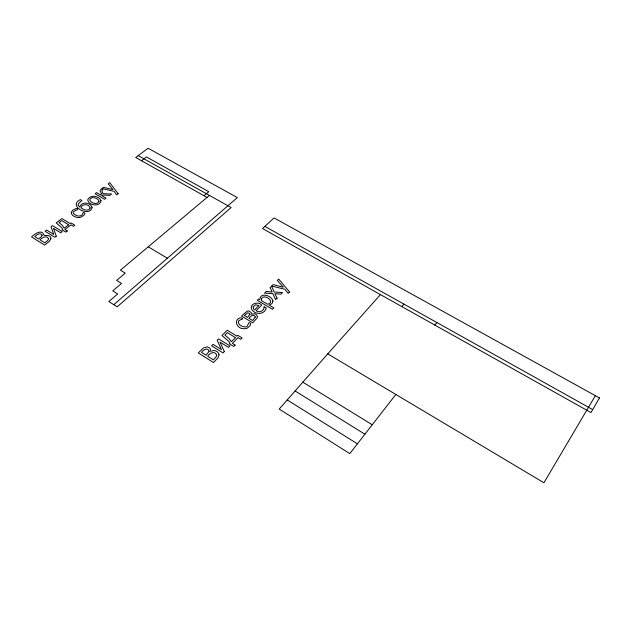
<?xml version="1.0" encoding="UTF-8"?>
<svg xmlns="http://www.w3.org/2000/svg" width="631" height="631" viewBox="0 0 631 631"><rect width="100%" height="100%" fill="white"/><g stroke="black" fill="none" stroke-linecap="round" stroke-linejoin="round"><path stroke-width="0.95" d="M595.356 395.669L543.938 482.762L327.749 353.857L279.202 409.069L349.795 453.618L395.842 394.454M434.862 325.091L436.889 322.536M401.813 306.571L403.903 304.095M327.749 353.857L380.43 294.598M113.777 304.686L237.343 197.606L148.111 148.238L135.72 157.482L207.023 197.432M209.437 195.413L120.426 270.163L125.246 273.128L116.632 280.416L121.499 283.429L112.768 290.883L117.681 293.951L108.824 301.563L117.177 306.832L231.135 207.544L138.221 155.612M203.963 195.72L208.774 191.698L146.471 156.969L141.494 160.716M264.87 226.395L592.706 409.614M148.23 246.816L167.381 258.237M302.856 382.165L372.251 424.766M295.111 390.975L364.899 434.215M287.223 399.944L357.414 443.83M101.007 200.619C100.132 206.889 89.61 205.848 87.851 200.548A5.182 3.47 -3 0 1 88.64 198.292C92.055 194.687 99.138 196.146 101.007 200.619M101.41 193.63L100.7 195.003L96.567 192.589L95.1 193.685L104.628 199.278L106.087 198.166L101.686 195.586L102.419 195.034L109.778 195.35L111.577 193.977L103.003 193.685L101.883 190.791L102.861 189.686L101.488 188.89L99.95 190.617L101.41 193.63M92.047 207.394C89.996 218.05 67.115 205.903 80.382 199.609L81.856 200.477L78.654 203.49L78.047 204.925L79.798 207.078C81.147 201.344 90.612 202.188 92.047 207.394M264.097 306.879C264.405 311.051 259.144 313.213 256.06 310.728L261.684 305.081C257.953 300.514 247.794 304.615 252.353 310.334C256.083 315.035 264.886 314.451 266.219 308.015L264.097 306.879M253.134 306.8L253.591 308.93L254.624 309.876L258.923 305.562L255.602 304.765L253.134 306.8M272.931 301.168L271.961 303.629L269.2 305.183L273.87 307.944L272.521 309.308L257.33 300.324L258.686 298.976L259.838 299.654C259.806 291.853 272.095 295.442 272.931 301.168M71.319 212.253C71.074 215.479 74.947 217.08 77.597 217.529A5.127 3.47 -4 0 0 81.076 217.111L83.82 215.345L84.996 213.499C82.353 210.431 83.316 215.124 81.02 215.573C79.222 216.48 77.061 215.991 75.42 214.982C67.951 210.667 82.038 210.06 76.446 208.388L73.03 209.957L71.319 212.253M261.51 299.031L261.4 300.577L267.678 304.284C276.102 302.044 263.797 292.784 261.51 299.031M257.416 316.573L257.085 318.056L252.715 322.788L241.515 316.052L247.194 311.13A2.563 1.956 4.4 0 1 249.419 311.186L251.248 312.716L251.375 314.175L254.672 313.741L256.486 314.743L257.416 316.573M42.064 235.3L41.583 236.538L38.538 238.944L34.744 236.578C36.661 235.095 39.721 232.176 41.914 234.906L42.064 235.3M48.587 238.692L47.846 240.379L44.801 242.84L39.982 239.843C41.946 237.682 46.875 234.858 48.587 238.692M219.091 354.835L217.955 357.903L213.499 362.541L198.237 352.942L203.466 347.949L207.268 346.837L210.131 348.32L210.793 351.262L213.862 350.505L215.4 350.757L217.869 352.193L219.091 354.835M238.392 321.794C238.171 324.933 242.028 326.613 244.67 326.882C249.04 328.159 247.399 319.767 250.807 323.695L249.892 325.935L247.297 328.112A5.434 4.188 4.1 0 1 243.684 328.68C236.964 328.972 232.839 319.396 240.837 317.685C246.074 319.672 238.565 318.955 238.392 321.794M216.685 355.403L216.157 356.791L213.349 359.836L207.702 356.286C209.208 352.824 215.818 350.45 216.685 355.403M90.17 208.041C88.6 211.858 83.395 209.729 81.02 207.836C81.998 203.316 89.255 203.908 90.17 208.041M98.996 201.352C97.45 205.249 91.377 203.3 89.894 200.303A2.966 1.98 -3 0 1 90.296 198.868L91.385 198.047A2.942 1.964 -3 0 1 93.451 197.621C95.589 197.953 98.546 198.994 98.996 201.352M50.874 238.802L49.384 241.318L44.572 245.073L31.55 236.956C34.035 234.243 42.04 228.706 43.831 234.874C43.097 236.593 51.679 233.659 50.874 238.802M249.915 314.396L247.455 317.409L244.402 315.571L247.502 312.889L249.008 313.134L249.915 314.396M209.153 351.278L206.014 355.229L201.565 352.429C203.001 349.771 208.033 346.932 209.153 351.278M255.247 317.141L252.581 320.485L248.922 318.284C250.302 316.565 253.055 313.717 255.098 316.328L255.247 317.141M599.45 397.932L590.995 412.571L262.543 228.54L274.051 217.916L599.45 397.932M235.126 345.07L233.778 346.451L229.4 343.761L229.976 343.177L228.816 341.371L221.946 335.511L227.247 330.242L236.925 336.157L237.769 335.298L242.123 337.956L240.782 339.312L238.029 337.624L232.366 343.367L235.126 345.07M289.534 291.94L288.154 293.36L284.936 289.282L271.669 286.056L273.089 284.644L283.319 287.223L277.325 280.432L278.681 279.083L289.534 291.94M224.344 351.546L223.003 352.903L211.598 345.812L213.073 344.345L221.426 349.535L217.182 340.259L218.563 338.886L229.921 345.898L228.469 347.365L219.982 342.12L224.344 351.546M277.072 298.1L275.573 299.622L272.829 293.652L264.57 293.123L266.211 291.49L272.221 291.995L270.06 287.657L271.559 286.166L274.248 292.019L282.538 292.555L280.929 294.188L274.864 293.675L277.072 298.1M235.481 337.617L231.411 341.726L229.014 338.5L224.92 335.124L227.397 332.655L235.481 337.617M67.28 230.97L65.813 232.09L62.083 229.802L62.698 229.329L61.854 227.823L56.206 222.893L61.917 218.602L70.199 223.626L71.114 222.924L74.837 225.188L73.393 226.292L71.035 224.857L64.914 229.526L67.28 230.97M118.147 193.693L116.609 194.869L114.156 191.39L102.009 188.495L103.579 187.32L112.933 189.631L108.248 183.818L109.739 182.69L118.147 193.693M56.254 236.168L54.81 237.264L45.069 231.254L46.655 230.063L53.793 234.464L51.072 226.75L52.554 225.63L62.264 231.577L60.702 232.776L53.446 228.319L56.254 236.168M68.645 224.81L64.244 228.154L62.437 225.456L59.054 222.609L61.72 220.605L68.645 224.81"/></g></svg>
